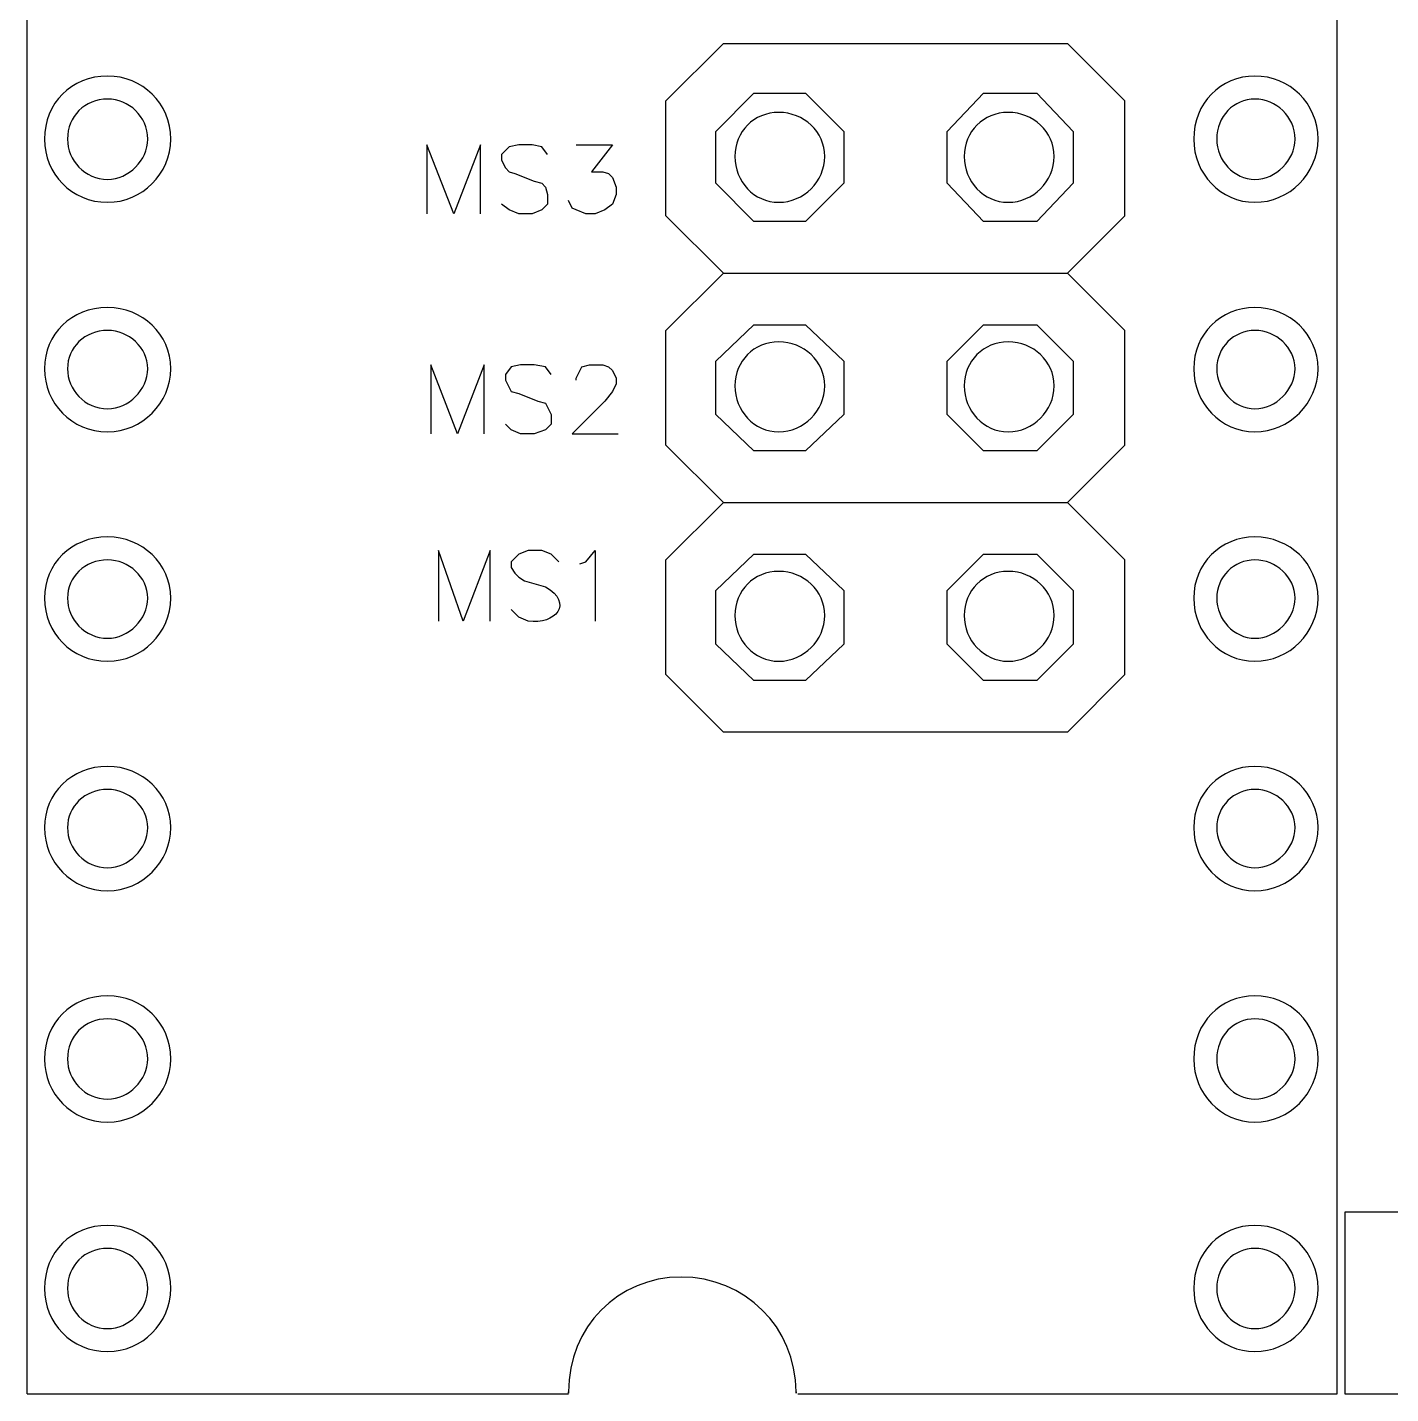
# Model space of a CAD drawing. Extents: x 236 to 550, y 195 to 401.
# Drawn here: x 305.55 to 348.33, y 314.84 to 357.71 of the extents above; entities that cross this region are included whole.
import ezdxf

# ---------------------------------------------------------------- set-up
doc = ezdxf.new("R2010")
doc.units = 0
doc.layers.add('x3v1_1_wiring_diagram', color=7, linetype='CONTINUOUS')

msp = doc.modelspace()

# ---------------------------------------------------------------- linework, layer by layer
at = {"layer": 'x3v1_1_wiring_diagram', "color": 7}
for points in [[(305.5476, 314.8367), (305.5476, 371.8366)], [(346.6477, 314.8367), (346.6477, 371.8366)], [(327.3877, 349.9968), (325.5877, 351.7968), (325.5877, 355.3968), (327.3877, 357.1968), (338.1877, 357.1968)], [(339.9877, 355.3968), (338.1877, 357.1968)], [(329.9675, 355.6366), (331.1677, 354.4367), (331.1677, 352.8167), (329.9675, 351.6168), (328.3475, 351.6168), (327.1476, 352.8167), (327.1476, 354.4367), (328.3475, 355.6366), (329.9675, 355.6366), (329.9675, 355.6366)], [(329.9675, 355.6366), (331.1677, 354.4367), (331.1677, 352.8167), (329.9675, 351.6168), (328.3475, 351.6168), (327.1476, 352.8167), (327.1476, 354.4367), (328.3475, 355.6366), (329.9675, 355.6366), (329.9675, 355.6366)], [(337.2276, 355.6366), (338.3677, 354.4367), (338.3677, 352.8167), (337.2276, 351.6168), (335.5475, 351.6168), (334.4077, 352.8167), (334.4077, 354.4367), (335.5475, 355.6366), (337.2276, 355.6366), (337.2276, 355.6366)], [(337.2276, 355.6366), (338.3677, 354.4367), (338.3677, 352.8167), (337.2276, 351.6168), (335.5475, 351.6168), (334.4077, 352.8167), (334.4077, 354.4367), (335.5475, 355.6366), (337.2276, 355.6366), (337.2276, 355.6366)], [(339.9877, 351.7968), (339.9877, 355.3968)], [(310.0476, 354.1966), (310.0476, 354.1966), (310.0476, 354.1966)], [(310.0476, 354.1966), (310.0476, 354.1966), (310.0476, 354.1966)], [(346.0476, 354.1966), (346.0476, 354.1966), (346.0476, 354.1966)], [(346.0476, 354.1966), (346.0476, 354.1966), (346.0476, 354.1966)], [(319.7676, 351.8566), (319.7676, 354.0166), (318.9277, 351.8566), (318.0875, 354.0166), (318.0875, 351.8566)], [(321.8675, 353.7167), (321.6875, 353.9568), (321.3876, 354.0166), (320.9675, 354.0166), (320.6676, 353.9568), (320.4275, 353.7167), (320.4275, 353.5367), (320.5477, 353.2966), (320.6676, 353.1767), (320.8476, 353.1166), (321.4477, 352.8768), (321.6875, 352.8167), (321.8077, 352.6968), (321.8675, 352.4567), (321.8675, 352.1568), (321.6875, 351.9768), (321.3876, 351.8566), (320.9675, 351.8566), (320.6676, 351.9768), (320.4275, 352.1568)], [(322.7675, 354.0166), (323.9076, 354.0166), (323.2477, 353.1767), (323.6077, 353.1767), (323.7877, 353.1166), (323.9076, 352.9967), (324.0275, 352.6968), (324.0275, 352.4567), (323.9076, 352.1568), (323.6675, 351.9768), (323.3676, 351.8566), (323.0677, 351.8566), (322.7675, 351.9768), (322.6476, 352.0366), (322.5277, 352.2767)], [(338.1877, 349.9968), (339.9877, 351.7968)], [(338.1877, 335.5968), (327.3877, 335.5968), (325.5877, 337.3968), (325.5877, 340.9968), (327.3877, 342.7968), (325.5877, 344.5968), (325.5877, 348.1968), (327.3877, 349.9968)], [(327.3877, 349.9968), (338.1877, 349.9968)], [(339.9877, 348.1968), (338.1877, 349.9968)], [(329.9675, 348.3768), (331.1677, 347.2367), (331.1677, 345.5566), (329.9675, 344.4168), (328.3475, 344.4168), (327.1476, 345.5566), (327.1476, 347.2367), (328.3475, 348.3768), (329.9675, 348.3768), (329.9675, 348.3768)], [(329.9675, 348.3768), (331.1677, 347.2367), (331.1677, 345.5566), (329.9675, 344.4168), (328.3475, 344.4168), (327.1476, 345.5566), (327.1476, 347.2367), (328.3475, 348.3768), (329.9675, 348.3768), (329.9675, 348.3768)], [(337.2276, 348.3768), (338.3677, 347.2367), (338.3677, 345.5566), (337.2276, 344.4168), (335.5475, 344.4168), (334.4077, 345.5566), (334.4077, 347.2367), (335.5475, 348.3768), (337.2276, 348.3768), (337.2276, 348.3768)], [(337.2276, 348.3768), (338.3677, 347.2367), (338.3677, 345.5566), (337.2276, 344.4168), (335.5475, 344.4168), (334.4077, 345.5566), (334.4077, 347.2367), (335.5475, 348.3768), (337.2276, 348.3768), (337.2276, 348.3768)], [(339.9877, 344.5968), (339.9877, 348.1968)], [(310.0476, 346.9966), (310.0476, 346.9966), (310.0476, 346.9966)], [(310.0476, 346.9966), (310.0476, 346.9966), (310.0476, 346.9966)], [(319.8875, 344.9568), (319.8875, 347.1168), (319.0476, 344.9568), (318.2077, 347.1168), (318.2077, 344.9568)], [(321.9877, 346.8166), (321.8077, 347.0567), (321.4477, 347.1168), (321.0276, 347.1168), (320.7277, 347.0567), (320.5477, 346.8166), (320.5477, 346.6366), (320.7277, 346.2766), (320.9675, 346.2168), (321.5676, 345.9767), (321.8077, 345.9166), (321.9877, 345.5566), (321.9877, 345.2567), (321.8077, 345.0767), (321.4477, 344.9568), (321.0276, 344.9568), (320.7277, 345.0767), (320.5477, 345.2567)], [(322.7675, 346.6366), (322.7675, 346.6967), (322.9475, 347.0567), (323.1876, 347.1168), (323.6077, 347.1168), (323.7877, 347.0567), (323.9076, 346.9368), (324.0275, 346.6967), (324.0275, 346.5167), (323.9076, 346.2766), (323.6675, 345.9767), (322.6476, 344.9568), (324.0876, 344.9568)], [(346.0476, 346.9966), (346.0476, 346.9966), (346.0476, 346.9966)], [(346.0476, 346.9966), (346.0476, 346.9966), (346.0476, 346.9966)], [(339.9877, 340.9968), (338.1877, 342.7968), (339.9877, 344.5968)], [(327.3877, 342.7968), (338.1877, 342.7968)], [(320.0675, 339.0766), (320.0675, 341.2967), (319.2276, 339.0766), (318.4475, 341.2967), (318.4475, 339.0766)], [(322.2275, 340.9367), (321.9877, 341.1768), (321.6875, 341.2967), (321.2677, 341.2967), (320.9675, 341.1768), (320.7277, 340.9367), (320.7277, 340.7567), (320.8476, 340.5767), (320.9675, 340.4568), (321.1475, 340.3366), (321.8077, 340.1566)], [(322.8877, 340.8766), (323.0677, 340.9367), (323.3676, 341.2967), (323.3676, 339.0766)], [(329.9675, 341.1768), (331.1677, 340.0367), (331.1677, 338.3566), (329.9675, 337.2168), (328.3475, 337.2168), (327.1476, 338.3566), (327.1476, 340.0367), (328.3475, 341.1768), (329.9675, 341.1768), (329.9675, 341.1768)], [(329.9675, 341.1768), (331.1677, 340.0367), (331.1677, 338.3566), (329.9675, 337.2168), (328.3475, 337.2168), (327.1476, 338.3566), (327.1476, 340.0367), (328.3475, 341.1768), (329.9675, 341.1768), (329.9675, 341.1768)], [(337.2276, 341.1768), (338.3677, 340.0367), (338.3677, 338.3566), (337.2276, 337.2168), (335.5475, 337.2168), (334.4077, 338.3566), (334.4077, 340.0367), (335.5475, 341.1768), (337.2276, 341.1768), (337.2276, 341.1768)], [(337.2276, 341.1768), (338.3677, 340.0367), (338.3677, 338.3566), (337.2276, 337.2168), (335.5475, 337.2168), (334.4077, 338.3566), (334.4077, 340.0367), (335.5475, 341.1768), (337.2276, 341.1768), (337.2276, 341.1768)], [(339.9877, 337.3968), (339.9877, 340.9968)], [(310.0476, 339.7966), (310.0476, 339.7966), (310.0476, 339.7966)], [(310.0476, 339.7966), (310.0476, 339.7966), (310.0476, 339.7966)], [(346.0476, 339.7966), (346.0476, 339.7966), (346.0476, 339.7966)], [(346.0476, 339.7966), (346.0476, 339.7966), (346.0476, 339.7966)], [(321.2677, 339.0766), (320.9675, 339.1968), (320.7277, 339.4366)], [(338.1877, 335.5968), (339.9877, 337.3968)], [(310.0476, 332.5966), (310.0476, 332.5966), (310.0476, 332.5966)], [(310.0476, 332.5966), (310.0476, 332.5966), (310.0476, 332.5966)], [(346.0476, 332.5966), (346.0476, 332.5966), (346.0476, 332.5966)], [(346.0476, 332.5966), (346.0476, 332.5966), (346.0476, 332.5966)], [(310.0476, 325.3368), (310.0476, 325.3368), (310.0476, 325.3368)], [(310.0476, 325.3368), (310.0476, 325.3368), (310.0476, 325.3368)], [(346.0476, 325.3368), (346.0476, 325.3368), (346.0476, 325.3368)], [(346.0476, 325.3368), (346.0476, 325.3368), (346.0476, 325.3368)], [(346.8872, 314.8367), (348.5999, 314.8367), (348.5999, 320.5273), (346.8872, 320.5273), (346.8872, 314.8367), (346.8872, 314.8367)], [(310.0476, 318.1368), (310.0476, 318.1368), (310.0476, 318.1368)], [(310.0476, 318.1368), (310.0476, 318.1368), (310.0476, 318.1368)], [(346.0476, 318.1368), (346.0476, 318.1368), (346.0476, 318.1368)], [(346.0476, 318.1368), (346.0476, 318.1368), (346.0476, 318.1368)], [(305.5476, 314.8367), (322.5277, 314.8367)], [(329.7277, 314.8367), (346.6477, 314.8367)]]:
    msp.add_lwpolyline(points, dxfattribs=at)
at = {"layer": 'x3v1_1_wiring_diagram', "color": 1}
for points in [[(309.3276, 354.1966), (309.3276, 354.1966)], [(309.3276, 354.1966), (309.3276, 354.1966)], [(345.3276, 354.1966), (345.3276, 354.1966)], [(345.3276, 354.1966), (345.3276, 354.1966)], [(330.5676, 353.6566), (330.5676, 353.6566)], [(330.5676, 353.6566), (330.5676, 353.6566)], [(337.7676, 353.6566), (337.7676, 353.6566)], [(337.7676, 353.6566), (337.7676, 353.6566)], [(309.3276, 346.9966), (309.3276, 346.9966)], [(309.3276, 346.9966), (309.3276, 346.9966)], [(345.3276, 346.9966), (345.3276, 346.9966)], [(345.3276, 346.9966), (345.3276, 346.9966)], [(330.5676, 346.4566), (330.5676, 346.4566)], [(330.5676, 346.4566), (330.5676, 346.4566)], [(337.7676, 346.4566), (337.7676, 346.4566)], [(337.7676, 346.4566), (337.7676, 346.4566)], [(309.3276, 339.7966), (309.3276, 339.7966)], [(309.3276, 339.7966), (309.3276, 339.7966)], [(345.3276, 339.7966), (345.3276, 339.7966)], [(345.3276, 339.7966), (345.3276, 339.7966)], [(330.5676, 339.2566), (330.5676, 339.2566)], [(330.5676, 339.2566), (330.5676, 339.2566)], [(337.7676, 339.2566), (337.7676, 339.2566)], [(337.7676, 339.2566), (337.7676, 339.2566)], [(309.3276, 332.5966), (309.3276, 332.5966)], [(309.3276, 332.5966), (309.3276, 332.5966)], [(345.3276, 332.5966), (345.3276, 332.5966)], [(345.3276, 332.5966), (345.3276, 332.5966)], [(309.3276, 325.3368), (309.3276, 325.3368)], [(309.3276, 325.3368), (309.3276, 325.3368)], [(345.3276, 325.3368), (345.3276, 325.3368)], [(345.3276, 325.3368), (345.3276, 325.3368)], [(309.3276, 318.1368), (309.3276, 318.1368)], [(309.3276, 318.1368), (309.3276, 318.1368)], [(345.3276, 318.1368), (345.3276, 318.1368)], [(345.3276, 318.1368), (345.3276, 318.1368)]]:
    msp.add_lwpolyline(points, dxfattribs=at)
at = {"layer": 'x3v1_1_wiring_diagram', "color": 7}
for points in [[(308.0676, 356.1766), (306.9275, 356.1766), (306.0876, 355.3367), (306.0876, 354.1966)], [(308.0676, 356.1766), (306.9275, 356.1766), (306.0876, 355.3367), (306.0876, 354.1966)], [(308.0676, 356.1766), (306.9275, 356.1766), (306.0876, 355.3367), (306.0876, 354.1966)], [(308.0676, 356.1766), (306.9275, 356.1766), (306.0876, 355.3367), (306.0876, 354.1966)], [(310.0476, 354.1966), (310.0476, 355.3367), (309.1476, 356.1766), (308.0676, 356.1766)], [(310.0476, 354.1966), (310.0476, 355.3367), (309.1476, 356.1766), (308.0676, 356.1766)], [(310.0476, 354.1966), (310.0476, 355.3367), (309.1476, 356.1766), (308.0676, 356.1766)], [(310.0476, 354.1966), (310.0476, 355.3367), (309.1476, 356.1766), (308.0676, 356.1766)], [(344.0676, 356.1766), (342.9876, 356.1766), (342.1477, 355.3367), (342.1477, 354.1966)], [(344.0676, 356.1766), (342.9876, 356.1766), (342.1477, 355.3367), (342.1477, 354.1966)], [(344.0676, 356.1766), (342.9876, 356.1766), (342.1477, 355.3367), (342.1477, 354.1966)], [(344.0676, 356.1766), (342.9876, 356.1766), (342.1477, 355.3367), (342.1477, 354.1966)], [(346.0476, 354.1966), (346.0476, 355.3367), (345.1476, 356.1766), (344.0676, 356.1766)], [(346.0476, 354.1966), (346.0476, 355.3367), (345.1476, 356.1766), (344.0676, 356.1766)], [(346.0476, 354.1966), (346.0476, 355.3367), (345.1476, 356.1766), (344.0676, 356.1766)], [(346.0476, 354.1966), (346.0476, 355.3367), (345.1476, 356.1766), (344.0676, 356.1766)], [(306.0876, 354.1966), (306.0876, 353.1166), (306.9275, 352.2166), (308.0676, 352.2166)], [(306.0876, 354.1966), (306.0876, 353.1166), (306.9275, 352.2166), (308.0676, 352.2166)], [(306.0876, 354.1966), (306.0876, 353.1166), (306.9275, 352.2166), (308.0676, 352.2166)], [(306.0876, 354.1966), (306.0876, 353.1166), (306.9275, 352.2166), (308.0676, 352.2166)], [(308.0676, 352.2166), (309.1476, 352.2166), (310.0476, 353.1166), (310.0476, 354.1966)], [(308.0676, 352.2166), (309.1476, 352.2166), (310.0476, 353.1166), (310.0476, 354.1966)], [(308.0676, 352.2166), (309.1476, 352.2166), (310.0476, 353.1166), (310.0476, 354.1966)], [(308.0676, 352.2166), (309.1476, 352.2166), (310.0476, 353.1166), (310.0476, 354.1966)], [(342.1477, 354.1966), (342.1477, 353.1166), (342.9876, 352.2166), (344.0676, 352.2166)], [(342.1477, 354.1966), (342.1477, 353.1166), (342.9876, 352.2166), (344.0676, 352.2166)], [(342.1477, 354.1966), (342.1477, 353.1166), (342.9876, 352.2166), (344.0676, 352.2166)], [(342.1477, 354.1966), (342.1477, 353.1166), (342.9876, 352.2166), (344.0676, 352.2166)], [(344.0676, 352.2166), (345.1476, 352.2166), (346.0476, 353.1166), (346.0476, 354.1966)], [(344.0676, 352.2166), (345.1476, 352.2166), (346.0476, 353.1166), (346.0476, 354.1966)], [(344.0676, 352.2166), (345.1476, 352.2166), (346.0476, 353.1166), (346.0476, 354.1966)], [(344.0676, 352.2166), (345.1476, 352.2166), (346.0476, 353.1166), (346.0476, 354.1966)], [(308.0676, 348.9168), (306.9275, 348.9168), (306.0876, 348.0766), (306.0876, 346.9966)], [(308.0676, 348.9168), (306.9275, 348.9168), (306.0876, 348.0766), (306.0876, 346.9966)], [(308.0676, 348.9168), (306.9275, 348.9168), (306.0876, 348.0766), (306.0876, 346.9966)], [(308.0676, 348.9168), (306.9275, 348.9168), (306.0876, 348.0766), (306.0876, 346.9966)], [(310.0476, 346.9966), (310.0476, 348.0766), (309.1476, 348.9168), (308.0676, 348.9168)], [(310.0476, 346.9966), (310.0476, 348.0766), (309.1476, 348.9168), (308.0676, 348.9168)], [(310.0476, 346.9966), (310.0476, 348.0766), (309.1476, 348.9168), (308.0676, 348.9168)], [(310.0476, 346.9966), (310.0476, 348.0766), (309.1476, 348.9168), (308.0676, 348.9168)], [(344.0676, 348.9168), (342.9876, 348.9168), (342.1477, 348.0766), (342.1477, 346.9966)], [(344.0676, 348.9168), (342.9876, 348.9168), (342.1477, 348.0766), (342.1477, 346.9966)], [(344.0676, 348.9168), (342.9876, 348.9168), (342.1477, 348.0766), (342.1477, 346.9966)], [(344.0676, 348.9168), (342.9876, 348.9168), (342.1477, 348.0766), (342.1477, 346.9966)], [(346.0476, 346.9966), (346.0476, 348.0766), (345.1476, 348.9168), (344.0676, 348.9168)], [(346.0476, 346.9966), (346.0476, 348.0766), (345.1476, 348.9168), (344.0676, 348.9168)], [(346.0476, 346.9966), (346.0476, 348.0766), (345.1476, 348.9168), (344.0676, 348.9168)], [(346.0476, 346.9966), (346.0476, 348.0766), (345.1476, 348.9168), (344.0676, 348.9168)], [(306.0876, 346.9966), (306.0876, 345.9166), (306.9275, 345.0166), (308.0676, 345.0166)], [(306.0876, 346.9966), (306.0876, 345.9166), (306.9275, 345.0166), (308.0676, 345.0166)], [(306.0876, 346.9966), (306.0876, 345.9166), (306.9275, 345.0166), (308.0676, 345.0166)], [(306.0876, 346.9966), (306.0876, 345.9166), (306.9275, 345.0166), (308.0676, 345.0166)], [(308.0676, 345.0166), (309.1476, 345.0166), (310.0476, 345.9166), (310.0476, 346.9966)], [(308.0676, 345.0166), (309.1476, 345.0166), (310.0476, 345.9166), (310.0476, 346.9966)], [(308.0676, 345.0166), (309.1476, 345.0166), (310.0476, 345.9166), (310.0476, 346.9966)], [(308.0676, 345.0166), (309.1476, 345.0166), (310.0476, 345.9166), (310.0476, 346.9966)], [(342.1477, 346.9966), (342.1477, 345.9166), (342.9876, 345.0166), (344.0676, 345.0166)], [(342.1477, 346.9966), (342.1477, 345.9166), (342.9876, 345.0166), (344.0676, 345.0166)], [(342.1477, 346.9966), (342.1477, 345.9166), (342.9876, 345.0166), (344.0676, 345.0166)], [(342.1477, 346.9966), (342.1477, 345.9166), (342.9876, 345.0166), (344.0676, 345.0166)], [(344.0676, 345.0166), (345.1476, 345.0166), (346.0476, 345.9166), (346.0476, 346.9966)], [(344.0676, 345.0166), (345.1476, 345.0166), (346.0476, 345.9166), (346.0476, 346.9966)], [(344.0676, 345.0166), (345.1476, 345.0166), (346.0476, 345.9166), (346.0476, 346.9966)], [(344.0676, 345.0166), (345.1476, 345.0166), (346.0476, 345.9166), (346.0476, 346.9966)], [(308.0676, 341.7168), (306.9275, 341.7168), (306.0876, 340.8766), (306.0876, 339.7966)], [(308.0676, 341.7168), (306.9275, 341.7168), (306.0876, 340.8766), (306.0876, 339.7966)], [(308.0676, 341.7168), (306.9275, 341.7168), (306.0876, 340.8766), (306.0876, 339.7966)], [(308.0676, 341.7168), (306.9275, 341.7168), (306.0876, 340.8766), (306.0876, 339.7966)], [(310.0476, 339.7966), (310.0476, 340.8766), (309.1476, 341.7168), (308.0676, 341.7168)], [(310.0476, 339.7966), (310.0476, 340.8766), (309.1476, 341.7168), (308.0676, 341.7168)], [(310.0476, 339.7966), (310.0476, 340.8766), (309.1476, 341.7168), (308.0676, 341.7168)], [(310.0476, 339.7966), (310.0476, 340.8766), (309.1476, 341.7168), (308.0676, 341.7168)], [(344.0676, 341.7168), (342.9876, 341.7168), (342.1477, 340.8766), (342.1477, 339.7966)], [(344.0676, 341.7168), (342.9876, 341.7168), (342.1477, 340.8766), (342.1477, 339.7966)], [(344.0676, 341.7168), (342.9876, 341.7168), (342.1477, 340.8766), (342.1477, 339.7966)], [(344.0676, 341.7168), (342.9876, 341.7168), (342.1477, 340.8766), (342.1477, 339.7966)], [(346.0476, 339.7966), (346.0476, 340.8766), (345.1476, 341.7168), (344.0676, 341.7168)], [(346.0476, 339.7966), (346.0476, 340.8766), (345.1476, 341.7168), (344.0676, 341.7168)], [(346.0476, 339.7966), (346.0476, 340.8766), (345.1476, 341.7168), (344.0676, 341.7168)], [(346.0476, 339.7966), (346.0476, 340.8766), (345.1476, 341.7168), (344.0676, 341.7168)], [(321.8077, 340.1566), (322.7017, 339.6438), (322.1147, 338.9508), (321.2677, 339.0766)], [(306.0876, 339.7966), (306.0876, 338.7166), (306.9275, 337.8166), (308.0676, 337.8166)], [(306.0876, 339.7966), (306.0876, 338.7166), (306.9275, 337.8166), (308.0676, 337.8166)], [(306.0876, 339.7966), (306.0876, 338.7166), (306.9275, 337.8166), (308.0676, 337.8166)], [(306.0876, 339.7966), (306.0876, 338.7166), (306.9275, 337.8166), (308.0676, 337.8166)], [(308.0676, 337.8166), (309.1476, 337.8166), (310.0476, 338.7166), (310.0476, 339.7966)], [(308.0676, 337.8166), (309.1476, 337.8166), (310.0476, 338.7166), (310.0476, 339.7966)], [(308.0676, 337.8166), (309.1476, 337.8166), (310.0476, 338.7166), (310.0476, 339.7966)], [(308.0676, 337.8166), (309.1476, 337.8166), (310.0476, 338.7166), (310.0476, 339.7966)], [(342.1477, 339.7966), (342.1477, 338.7166), (342.9876, 337.8166), (344.0676, 337.8166)], [(342.1477, 339.7966), (342.1477, 338.7166), (342.9876, 337.8166), (344.0676, 337.8166)], [(342.1477, 339.7966), (342.1477, 338.7166), (342.9876, 337.8166), (344.0676, 337.8166)], [(342.1477, 339.7966), (342.1477, 338.7166), (342.9876, 337.8166), (344.0676, 337.8166)], [(344.0676, 337.8166), (345.1476, 337.8166), (346.0476, 338.7166), (346.0476, 339.7966)], [(344.0676, 337.8166), (345.1476, 337.8166), (346.0476, 338.7166), (346.0476, 339.7966)], [(344.0676, 337.8166), (345.1476, 337.8166), (346.0476, 338.7166), (346.0476, 339.7966)], [(344.0676, 337.8166), (345.1476, 337.8166), (346.0476, 338.7166), (346.0476, 339.7966)], [(308.0676, 334.5168), (306.9275, 334.5168), (306.0876, 333.6766), (306.0876, 332.5966)], [(308.0676, 334.5168), (306.9275, 334.5168), (306.0876, 333.6766), (306.0876, 332.5966)], [(308.0676, 334.5168), (306.9275, 334.5168), (306.0876, 333.6766), (306.0876, 332.5966)], [(308.0676, 334.5168), (306.9275, 334.5168), (306.0876, 333.6766), (306.0876, 332.5966)], [(310.0476, 332.5966), (310.0476, 333.6766), (309.1476, 334.5168), (308.0676, 334.5168)], [(310.0476, 332.5966), (310.0476, 333.6766), (309.1476, 334.5168), (308.0676, 334.5168)], [(310.0476, 332.5966), (310.0476, 333.6766), (309.1476, 334.5168), (308.0676, 334.5168)], [(310.0476, 332.5966), (310.0476, 333.6766), (309.1476, 334.5168), (308.0676, 334.5168)], [(344.0676, 334.5168), (342.9876, 334.5168), (342.1477, 333.6766), (342.1477, 332.5966)], [(344.0676, 334.5168), (342.9876, 334.5168), (342.1477, 333.6766), (342.1477, 332.5966)], [(344.0676, 334.5168), (342.9876, 334.5168), (342.1477, 333.6766), (342.1477, 332.5966)], [(344.0676, 334.5168), (342.9876, 334.5168), (342.1477, 333.6766), (342.1477, 332.5966)], [(346.0476, 332.5966), (346.0476, 333.6766), (345.1476, 334.5168), (344.0676, 334.5168)], [(346.0476, 332.5966), (346.0476, 333.6766), (345.1476, 334.5168), (344.0676, 334.5168)], [(346.0476, 332.5966), (346.0476, 333.6766), (345.1476, 334.5168), (344.0676, 334.5168)], [(346.0476, 332.5966), (346.0476, 333.6766), (345.1476, 334.5168), (344.0676, 334.5168)], [(306.0876, 332.5966), (306.0876, 331.5166), (306.9275, 330.6166), (308.0676, 330.6166)], [(306.0876, 332.5966), (306.0876, 331.5166), (306.9275, 330.6166), (308.0676, 330.6166)], [(306.0876, 332.5966), (306.0876, 331.5166), (306.9275, 330.6166), (308.0676, 330.6166)], [(306.0876, 332.5966), (306.0876, 331.5166), (306.9275, 330.6166), (308.0676, 330.6166)], [(308.0676, 330.6166), (309.1476, 330.6166), (310.0476, 331.5166), (310.0476, 332.5966)], [(308.0676, 330.6166), (309.1476, 330.6166), (310.0476, 331.5166), (310.0476, 332.5966)], [(308.0676, 330.6166), (309.1476, 330.6166), (310.0476, 331.5166), (310.0476, 332.5966)], [(308.0676, 330.6166), (309.1476, 330.6166), (310.0476, 331.5166), (310.0476, 332.5966)], [(342.1477, 332.5966), (342.1477, 331.5166), (342.9876, 330.6166), (344.0676, 330.6166)], [(342.1477, 332.5966), (342.1477, 331.5166), (342.9876, 330.6166), (344.0676, 330.6166)], [(342.1477, 332.5966), (342.1477, 331.5166), (342.9876, 330.6166), (344.0676, 330.6166)], [(342.1477, 332.5966), (342.1477, 331.5166), (342.9876, 330.6166), (344.0676, 330.6166)], [(344.0676, 330.6166), (345.1476, 330.6166), (346.0476, 331.5166), (346.0476, 332.5966)], [(344.0676, 330.6166), (345.1476, 330.6166), (346.0476, 331.5166), (346.0476, 332.5966)], [(344.0676, 330.6166), (345.1476, 330.6166), (346.0476, 331.5166), (346.0476, 332.5966)], [(344.0676, 330.6166), (345.1476, 330.6166), (346.0476, 331.5166), (346.0476, 332.5966)], [(308.0676, 327.3168), (306.9275, 327.3168), (306.0876, 326.4766), (306.0876, 325.3368)], [(308.0676, 327.3168), (306.9275, 327.3168), (306.0876, 326.4766), (306.0876, 325.3368)], [(308.0676, 327.3168), (306.9275, 327.3168), (306.0876, 326.4766), (306.0876, 325.3368)], [(308.0676, 327.3168), (306.9275, 327.3168), (306.0876, 326.4766), (306.0876, 325.3368)], [(310.0476, 325.3368), (310.0476, 326.4766), (309.1476, 327.3168), (308.0676, 327.3168)], [(310.0476, 325.3368), (310.0476, 326.4766), (309.1476, 327.3168), (308.0676, 327.3168)], [(310.0476, 325.3368), (310.0476, 326.4766), (309.1476, 327.3168), (308.0676, 327.3168)], [(310.0476, 325.3368), (310.0476, 326.4766), (309.1476, 327.3168), (308.0676, 327.3168)], [(344.0676, 327.3168), (342.9876, 327.3168), (342.1477, 326.4766), (342.1477, 325.3368)], [(344.0676, 327.3168), (342.9876, 327.3168), (342.1477, 326.4766), (342.1477, 325.3368)], [(344.0676, 327.3168), (342.9876, 327.3168), (342.1477, 326.4766), (342.1477, 325.3368)], [(344.0676, 327.3168), (342.9876, 327.3168), (342.1477, 326.4766), (342.1477, 325.3368)], [(346.0476, 325.3368), (346.0476, 326.4766), (345.1476, 327.3168), (344.0676, 327.3168)], [(346.0476, 325.3368), (346.0476, 326.4766), (345.1476, 327.3168), (344.0676, 327.3168)], [(346.0476, 325.3368), (346.0476, 326.4766), (345.1476, 327.3168), (344.0676, 327.3168)], [(346.0476, 325.3368), (346.0476, 326.4766), (345.1476, 327.3168), (344.0676, 327.3168)], [(306.0876, 325.3368), (306.0876, 324.2568), (306.9275, 323.3568), (308.0676, 323.3568)], [(306.0876, 325.3368), (306.0876, 324.2568), (306.9275, 323.3568), (308.0676, 323.3568)], [(306.0876, 325.3368), (306.0876, 324.2568), (306.9275, 323.3568), (308.0676, 323.3568)], [(306.0876, 325.3368), (306.0876, 324.2568), (306.9275, 323.3568), (308.0676, 323.3568)], [(308.0676, 323.3568), (309.1476, 323.3568), (310.0476, 324.2568), (310.0476, 325.3368)], [(308.0676, 323.3568), (309.1476, 323.3568), (310.0476, 324.2568), (310.0476, 325.3368)], [(308.0676, 323.3568), (309.1476, 323.3568), (310.0476, 324.2568), (310.0476, 325.3368)], [(308.0676, 323.3568), (309.1476, 323.3568), (310.0476, 324.2568), (310.0476, 325.3368)], [(342.1477, 325.3368), (342.1477, 324.2568), (342.9876, 323.3568), (344.0676, 323.3568)], [(342.1477, 325.3368), (342.1477, 324.2568), (342.9876, 323.3568), (344.0676, 323.3568)], [(342.1477, 325.3368), (342.1477, 324.2568), (342.9876, 323.3568), (344.0676, 323.3568)], [(342.1477, 325.3368), (342.1477, 324.2568), (342.9876, 323.3568), (344.0676, 323.3568)], [(344.0676, 323.3568), (345.1476, 323.3568), (346.0476, 324.2568), (346.0476, 325.3368)], [(344.0676, 323.3568), (345.1476, 323.3568), (346.0476, 324.2568), (346.0476, 325.3368)], [(344.0676, 323.3568), (345.1476, 323.3568), (346.0476, 324.2568), (346.0476, 325.3368)], [(344.0676, 323.3568), (345.1476, 323.3568), (346.0476, 324.2568), (346.0476, 325.3368)], [(308.0676, 320.1168), (306.9275, 320.1168), (306.0876, 319.2766), (306.0876, 318.1368)], [(308.0676, 320.1168), (306.9275, 320.1168), (306.0876, 319.2766), (306.0876, 318.1368)], [(308.0676, 320.1168), (306.9275, 320.1168), (306.0876, 319.2766), (306.0876, 318.1368)], [(308.0676, 320.1168), (306.9275, 320.1168), (306.0876, 319.2766), (306.0876, 318.1368)], [(310.0476, 318.1368), (310.0476, 319.2766), (309.1476, 320.1168), (308.0676, 320.1168)], [(310.0476, 318.1368), (310.0476, 319.2766), (309.1476, 320.1168), (308.0676, 320.1168)], [(310.0476, 318.1368), (310.0476, 319.2766), (309.1476, 320.1168), (308.0676, 320.1168)], [(310.0476, 318.1368), (310.0476, 319.2766), (309.1476, 320.1168), (308.0676, 320.1168)], [(344.0676, 320.1168), (342.9876, 320.1168), (342.1477, 319.2766), (342.1477, 318.1368)], [(344.0676, 320.1168), (342.9876, 320.1168), (342.1477, 319.2766), (342.1477, 318.1368)], [(344.0676, 320.1168), (342.9876, 320.1168), (342.1477, 319.2766), (342.1477, 318.1368)], [(344.0676, 320.1168), (342.9876, 320.1168), (342.1477, 319.2766), (342.1477, 318.1368)], [(346.0476, 318.1368), (346.0476, 319.2766), (345.1476, 320.1168), (344.0676, 320.1168)], [(346.0476, 318.1368), (346.0476, 319.2766), (345.1476, 320.1168), (344.0676, 320.1168)], [(346.0476, 318.1368), (346.0476, 319.2766), (345.1476, 320.1168), (344.0676, 320.1168)], [(346.0476, 318.1368), (346.0476, 319.2766), (345.1476, 320.1168), (344.0676, 320.1168)], [(306.0876, 318.1368), (306.0876, 317.0568), (306.9275, 316.1568), (308.0676, 316.1568)], [(306.0876, 318.1368), (306.0876, 317.0568), (306.9275, 316.1568), (308.0676, 316.1568)], [(306.0876, 318.1368), (306.0876, 317.0568), (306.9275, 316.1568), (308.0676, 316.1568)], [(306.0876, 318.1368), (306.0876, 317.0568), (306.9275, 316.1568), (308.0676, 316.1568)], [(308.0676, 316.1568), (309.1476, 316.1568), (310.0476, 317.0568), (310.0476, 318.1368)], [(308.0676, 316.1568), (309.1476, 316.1568), (310.0476, 317.0568), (310.0476, 318.1368)], [(308.0676, 316.1568), (309.1476, 316.1568), (310.0476, 317.0568), (310.0476, 318.1368)], [(308.0676, 316.1568), (309.1476, 316.1568), (310.0476, 317.0568), (310.0476, 318.1368)], [(326.0676, 318.4968), (324.0876, 318.4968), (322.5277, 316.9366), (322.5277, 314.8968)], [(329.6676, 314.8968), (329.6676, 316.9366), (328.0476, 318.4968), (326.0676, 318.4968)], [(342.1477, 318.1368), (342.1477, 317.0568), (342.9876, 316.1568), (344.0676, 316.1568)], [(342.1477, 318.1368), (342.1477, 317.0568), (342.9876, 316.1568), (344.0676, 316.1568)], [(342.1477, 318.1368), (342.1477, 317.0568), (342.9876, 316.1568), (344.0676, 316.1568)], [(342.1477, 318.1368), (342.1477, 317.0568), (342.9876, 316.1568), (344.0676, 316.1568)], [(344.0676, 316.1568), (345.1476, 316.1568), (346.0476, 317.0568), (346.0476, 318.1368)], [(344.0676, 316.1568), (345.1476, 316.1568), (346.0476, 317.0568), (346.0476, 318.1368)], [(344.0676, 316.1568), (345.1476, 316.1568), (346.0476, 317.0568), (346.0476, 318.1368)], [(344.0676, 316.1568), (345.1476, 316.1568), (346.0476, 317.0568), (346.0476, 318.1368)], [(322.5277, 314.8968), (322.5277, 314.8367), (322.5277, 314.8367), (322.5277, 314.8968)], [(329.6676, 314.8968), (329.6676, 314.8367), (329.6676, 314.8367), (329.6676, 314.8968)]]:
    msp.add_open_spline(points, degree=3, dxfattribs=at)
at = {"layer": 'x3v1_1_wiring_diagram', "color": 1}
for points in [[(308.0676, 355.4566), (307.3476, 355.4566), (306.8076, 354.9166), (306.8076, 354.1966)], [(308.0676, 355.4566), (307.3476, 355.4566), (306.8076, 354.9166), (306.8076, 354.1966)], [(309.3276, 354.1966), (309.3276, 354.9166), (308.7275, 355.4566), (308.0676, 355.4566)], [(309.3276, 354.1966), (309.3276, 354.9166), (308.7275, 355.4566), (308.0676, 355.4566)], [(344.0676, 355.4566), (343.4077, 355.4566), (342.8677, 354.9166), (342.8677, 354.1966)], [(344.0676, 355.4566), (343.4077, 355.4566), (342.8677, 354.9166), (342.8677, 354.1966)], [(345.3276, 354.1966), (345.3276, 354.9166), (344.7275, 355.4566), (344.0676, 355.4566)], [(345.3276, 354.1966), (345.3276, 354.9166), (344.7275, 355.4566), (344.0676, 355.4566)], [(329.1276, 355.0368), (328.3475, 355.0368), (327.7477, 354.4367), (327.7477, 353.6566)], [(329.1276, 355.0368), (328.3475, 355.0368), (327.7477, 354.4367), (327.7477, 353.6566)], [(330.5676, 353.6566), (330.5676, 354.4367), (329.9077, 355.0368), (329.1276, 355.0368)], [(330.5676, 353.6566), (330.5676, 354.4367), (329.9077, 355.0368), (329.1276, 355.0368)], [(336.3276, 355.0368), (335.5475, 355.0368), (334.9477, 354.4367), (334.9477, 353.6566)], [(336.3276, 355.0368), (335.5475, 355.0368), (334.9477, 354.4367), (334.9477, 353.6566)], [(337.7676, 353.6566), (337.7676, 354.4367), (337.1077, 355.0368), (336.3276, 355.0368)], [(337.7676, 353.6566), (337.7676, 354.4367), (337.1077, 355.0368), (336.3276, 355.0368)], [(306.8076, 354.1966), (306.8076, 353.5367), (307.3476, 352.9366), (308.0676, 352.9366)], [(306.8076, 354.1966), (306.8076, 353.5367), (307.3476, 352.9366), (308.0676, 352.9366)], [(308.0676, 352.9366), (308.7275, 352.9366), (309.3276, 353.5367), (309.3276, 354.1966)], [(308.0676, 352.9366), (308.7275, 352.9366), (309.3276, 353.5367), (309.3276, 354.1966)], [(342.8677, 354.1966), (342.8677, 353.5367), (343.4077, 352.9366), (344.0676, 352.9366)], [(342.8677, 354.1966), (342.8677, 353.5367), (343.4077, 352.9366), (344.0676, 352.9366)], [(344.0676, 352.9366), (344.7275, 352.9366), (345.3276, 353.5367), (345.3276, 354.1966)], [(344.0676, 352.9366), (344.7275, 352.9366), (345.3276, 353.5367), (345.3276, 354.1966)], [(327.7477, 353.6566), (327.7477, 352.8768), (328.3475, 352.2166), (329.1276, 352.2166)], [(327.7477, 353.6566), (327.7477, 352.8768), (328.3475, 352.2166), (329.1276, 352.2166)], [(329.1276, 352.2166), (329.9077, 352.2166), (330.5676, 352.8768), (330.5676, 353.6566)], [(329.1276, 352.2166), (329.9077, 352.2166), (330.5676, 352.8768), (330.5676, 353.6566)], [(334.9477, 353.6566), (334.9477, 352.8768), (335.5475, 352.2166), (336.3276, 352.2166)], [(334.9477, 353.6566), (334.9477, 352.8768), (335.5475, 352.2166), (336.3276, 352.2166)], [(336.3276, 352.2166), (337.1077, 352.2166), (337.7676, 352.8768), (337.7676, 353.6566)], [(336.3276, 352.2166), (337.1077, 352.2166), (337.7676, 352.8768), (337.7676, 353.6566)], [(308.0676, 348.1968), (307.3476, 348.1968), (306.8076, 347.6568), (306.8076, 346.9966)], [(308.0676, 348.1968), (307.3476, 348.1968), (306.8076, 347.6568), (306.8076, 346.9966)], [(309.3276, 346.9966), (309.3276, 347.6568), (308.7275, 348.1968), (308.0676, 348.1968)], [(309.3276, 346.9966), (309.3276, 347.6568), (308.7275, 348.1968), (308.0676, 348.1968)], [(344.0676, 348.1968), (343.4077, 348.1968), (342.8677, 347.6568), (342.8677, 346.9966)], [(344.0676, 348.1968), (343.4077, 348.1968), (342.8677, 347.6568), (342.8677, 346.9966)], [(345.3276, 346.9966), (345.3276, 347.6568), (344.7275, 348.1968), (344.0676, 348.1968)], [(345.3276, 346.9966), (345.3276, 347.6568), (344.7275, 348.1968), (344.0676, 348.1968)], [(329.1276, 347.8368), (328.3475, 347.8368), (327.7477, 347.2367), (327.7477, 346.4566)], [(329.1276, 347.8368), (328.3475, 347.8368), (327.7477, 347.2367), (327.7477, 346.4566)], [(330.5676, 346.4566), (330.5676, 347.2367), (329.9077, 347.8368), (329.1276, 347.8368)], [(330.5676, 346.4566), (330.5676, 347.2367), (329.9077, 347.8368), (329.1276, 347.8368)], [(336.3276, 347.8368), (335.5475, 347.8368), (334.9477, 347.2367), (334.9477, 346.4566)], [(336.3276, 347.8368), (335.5475, 347.8368), (334.9477, 347.2367), (334.9477, 346.4566)], [(337.7676, 346.4566), (337.7676, 347.2367), (337.1077, 347.8368), (336.3276, 347.8368)], [(337.7676, 346.4566), (337.7676, 347.2367), (337.1077, 347.8368), (336.3276, 347.8368)], [(306.8076, 346.9966), (306.8076, 346.3367), (307.3476, 345.7366), (308.0676, 345.7366)], [(306.8076, 346.9966), (306.8076, 346.3367), (307.3476, 345.7366), (308.0676, 345.7366)], [(308.0676, 345.7366), (308.7275, 345.7366), (309.3276, 346.3367), (309.3276, 346.9966)], [(308.0676, 345.7366), (308.7275, 345.7366), (309.3276, 346.3367), (309.3276, 346.9966)], [(342.8677, 346.9966), (342.8677, 346.3367), (343.4077, 345.7366), (344.0676, 345.7366)], [(342.8677, 346.9966), (342.8677, 346.3367), (343.4077, 345.7366), (344.0676, 345.7366)], [(344.0676, 345.7366), (344.7275, 345.7366), (345.3276, 346.3367), (345.3276, 346.9966)], [(344.0676, 345.7366), (344.7275, 345.7366), (345.3276, 346.3367), (345.3276, 346.9966)], [(327.7477, 346.4566), (327.7477, 345.6768), (328.3475, 345.0166), (329.1276, 345.0166)], [(327.7477, 346.4566), (327.7477, 345.6768), (328.3475, 345.0166), (329.1276, 345.0166)], [(329.1276, 345.0166), (329.9077, 345.0166), (330.5676, 345.6768), (330.5676, 346.4566)], [(329.1276, 345.0166), (329.9077, 345.0166), (330.5676, 345.6768), (330.5676, 346.4566)], [(334.9477, 346.4566), (334.9477, 345.6768), (335.5475, 345.0166), (336.3276, 345.0166)], [(334.9477, 346.4566), (334.9477, 345.6768), (335.5475, 345.0166), (336.3276, 345.0166)], [(336.3276, 345.0166), (337.1077, 345.0166), (337.7676, 345.6768), (337.7676, 346.4566)], [(336.3276, 345.0166), (337.1077, 345.0166), (337.7676, 345.6768), (337.7676, 346.4566)], [(308.0676, 340.9968), (307.3476, 340.9968), (306.8076, 340.4568), (306.8076, 339.7966)], [(308.0676, 340.9968), (307.3476, 340.9968), (306.8076, 340.4568), (306.8076, 339.7966)], [(309.3276, 339.7966), (309.3276, 340.4568), (308.7275, 340.9968), (308.0676, 340.9968)], [(309.3276, 339.7966), (309.3276, 340.4568), (308.7275, 340.9968), (308.0676, 340.9968)], [(344.0676, 340.9968), (343.4077, 340.9968), (342.8677, 340.4568), (342.8677, 339.7966)], [(344.0676, 340.9968), (343.4077, 340.9968), (342.8677, 340.4568), (342.8677, 339.7966)], [(345.3276, 339.7966), (345.3276, 340.4568), (344.7275, 340.9968), (344.0676, 340.9968)], [(345.3276, 339.7966), (345.3276, 340.4568), (344.7275, 340.9968), (344.0676, 340.9968)], [(329.1276, 340.6368), (328.3475, 340.6368), (327.7477, 340.0367), (327.7477, 339.2566)], [(329.1276, 340.6368), (328.3475, 340.6368), (327.7477, 340.0367), (327.7477, 339.2566)], [(330.5676, 339.2566), (330.5676, 340.0367), (329.9077, 340.6368), (329.1276, 340.6368)], [(330.5676, 339.2566), (330.5676, 340.0367), (329.9077, 340.6368), (329.1276, 340.6368)], [(336.3276, 340.6368), (335.5475, 340.6368), (334.9477, 340.0367), (334.9477, 339.2566)], [(336.3276, 340.6368), (335.5475, 340.6368), (334.9477, 340.0367), (334.9477, 339.2566)], [(337.7676, 339.2566), (337.7676, 340.0367), (337.1077, 340.6368), (336.3276, 340.6368)], [(337.7676, 339.2566), (337.7676, 340.0367), (337.1077, 340.6368), (336.3276, 340.6368)], [(306.8076, 339.7966), (306.8076, 339.1367), (307.3476, 338.5366), (308.0676, 338.5366)], [(306.8076, 339.7966), (306.8076, 339.1367), (307.3476, 338.5366), (308.0676, 338.5366)], [(308.0676, 338.5366), (308.7275, 338.5366), (309.3276, 339.1367), (309.3276, 339.7966)], [(308.0676, 338.5366), (308.7275, 338.5366), (309.3276, 339.1367), (309.3276, 339.7966)], [(342.8677, 339.7966), (342.8677, 339.1367), (343.4077, 338.5366), (344.0676, 338.5366)], [(342.8677, 339.7966), (342.8677, 339.1367), (343.4077, 338.5366), (344.0676, 338.5366)], [(344.0676, 338.5366), (344.7275, 338.5366), (345.3276, 339.1367), (345.3276, 339.7966)], [(344.0676, 338.5366), (344.7275, 338.5366), (345.3276, 339.1367), (345.3276, 339.7966)], [(327.7477, 339.2566), (327.7477, 338.4768), (328.3475, 337.8166), (329.1276, 337.8166)], [(327.7477, 339.2566), (327.7477, 338.4768), (328.3475, 337.8166), (329.1276, 337.8166)], [(329.1276, 337.8166), (329.9077, 337.8166), (330.5676, 338.4768), (330.5676, 339.2566)], [(329.1276, 337.8166), (329.9077, 337.8166), (330.5676, 338.4768), (330.5676, 339.2566)], [(334.9477, 339.2566), (334.9477, 338.4768), (335.5475, 337.8166), (336.3276, 337.8166)], [(334.9477, 339.2566), (334.9477, 338.4768), (335.5475, 337.8166), (336.3276, 337.8166)], [(336.3276, 337.8166), (337.1077, 337.8166), (337.7676, 338.4768), (337.7676, 339.2566)], [(336.3276, 337.8166), (337.1077, 337.8166), (337.7676, 338.4768), (337.7676, 339.2566)], [(308.0676, 333.7968), (307.3476, 333.7968), (306.8076, 333.2568), (306.8076, 332.5966)], [(308.0676, 333.7968), (307.3476, 333.7968), (306.8076, 333.2568), (306.8076, 332.5966)], [(309.3276, 332.5966), (309.3276, 333.2568), (308.7275, 333.7968), (308.0676, 333.7968)], [(309.3276, 332.5966), (309.3276, 333.2568), (308.7275, 333.7968), (308.0676, 333.7968)], [(344.0676, 333.7968), (343.4077, 333.7968), (342.8677, 333.2568), (342.8677, 332.5966)], [(344.0676, 333.7968), (343.4077, 333.7968), (342.8677, 333.2568), (342.8677, 332.5966)], [(345.3276, 332.5966), (345.3276, 333.2568), (344.7275, 333.7968), (344.0676, 333.7968)], [(345.3276, 332.5966), (345.3276, 333.2568), (344.7275, 333.7968), (344.0676, 333.7968)], [(306.8076, 332.5966), (306.8076, 331.9367), (307.3476, 331.3366), (308.0676, 331.3366)], [(306.8076, 332.5966), (306.8076, 331.9367), (307.3476, 331.3366), (308.0676, 331.3366)], [(308.0676, 331.3366), (308.7275, 331.3366), (309.3276, 331.9367), (309.3276, 332.5966)], [(308.0676, 331.3366), (308.7275, 331.3366), (309.3276, 331.9367), (309.3276, 332.5966)], [(342.8677, 332.5966), (342.8677, 331.9367), (343.4077, 331.3366), (344.0676, 331.3366)], [(342.8677, 332.5966), (342.8677, 331.9367), (343.4077, 331.3366), (344.0676, 331.3366)], [(344.0676, 331.3366), (344.7275, 331.3366), (345.3276, 331.9367), (345.3276, 332.5966)], [(344.0676, 331.3366), (344.7275, 331.3366), (345.3276, 331.9367), (345.3276, 332.5966)], [(308.0676, 326.5968), (307.3476, 326.5968), (306.8076, 326.0568), (306.8076, 325.3368)], [(308.0676, 326.5968), (307.3476, 326.5968), (306.8076, 326.0568), (306.8076, 325.3368)], [(309.3276, 325.3368), (309.3276, 326.0568), (308.7275, 326.5968), (308.0676, 326.5968)], [(309.3276, 325.3368), (309.3276, 326.0568), (308.7275, 326.5968), (308.0676, 326.5968)], [(344.0676, 326.5968), (343.4077, 326.5968), (342.8677, 326.0568), (342.8677, 325.3368)], [(344.0676, 326.5968), (343.4077, 326.5968), (342.8677, 326.0568), (342.8677, 325.3368)], [(345.3276, 325.3368), (345.3276, 326.0568), (344.7275, 326.5968), (344.0676, 326.5968)], [(345.3276, 325.3368), (345.3276, 326.0568), (344.7275, 326.5968), (344.0676, 326.5968)], [(306.8076, 325.3368), (306.8076, 324.6766), (307.3476, 324.0768), (308.0676, 324.0768)], [(306.8076, 325.3368), (306.8076, 324.6766), (307.3476, 324.0768), (308.0676, 324.0768)], [(308.0676, 324.0768), (308.7275, 324.0768), (309.3276, 324.6766), (309.3276, 325.3368)], [(308.0676, 324.0768), (308.7275, 324.0768), (309.3276, 324.6766), (309.3276, 325.3368)], [(342.8677, 325.3368), (342.8677, 324.6766), (343.4077, 324.0768), (344.0676, 324.0768)], [(342.8677, 325.3368), (342.8677, 324.6766), (343.4077, 324.0768), (344.0676, 324.0768)], [(344.0676, 324.0768), (344.7275, 324.0768), (345.3276, 324.6766), (345.3276, 325.3368)], [(344.0676, 324.0768), (344.7275, 324.0768), (345.3276, 324.6766), (345.3276, 325.3368)], [(308.0676, 319.3968), (307.3476, 319.3968), (306.8076, 318.8568), (306.8076, 318.1368)], [(308.0676, 319.3968), (307.3476, 319.3968), (306.8076, 318.8568), (306.8076, 318.1368)], [(309.3276, 318.1368), (309.3276, 318.8568), (308.7275, 319.3968), (308.0676, 319.3968)], [(309.3276, 318.1368), (309.3276, 318.8568), (308.7275, 319.3968), (308.0676, 319.3968)], [(344.0676, 319.3968), (343.4077, 319.3968), (342.8677, 318.8568), (342.8677, 318.1368)], [(344.0676, 319.3968), (343.4077, 319.3968), (342.8677, 318.8568), (342.8677, 318.1368)], [(345.3276, 318.1368), (345.3276, 318.8568), (344.7275, 319.3968), (344.0676, 319.3968)], [(345.3276, 318.1368), (345.3276, 318.8568), (344.7275, 319.3968), (344.0676, 319.3968)], [(306.8076, 318.1368), (306.8076, 317.4766), (307.3476, 316.8768), (308.0676, 316.8768)], [(306.8076, 318.1368), (306.8076, 317.4766), (307.3476, 316.8768), (308.0676, 316.8768)], [(308.0676, 316.8768), (308.7275, 316.8768), (309.3276, 317.4766), (309.3276, 318.1368)], [(308.0676, 316.8768), (308.7275, 316.8768), (309.3276, 317.4766), (309.3276, 318.1368)], [(342.8677, 318.1368), (342.8677, 317.4766), (343.4077, 316.8768), (344.0676, 316.8768)], [(342.8677, 318.1368), (342.8677, 317.4766), (343.4077, 316.8768), (344.0676, 316.8768)], [(344.0676, 316.8768), (344.7275, 316.8768), (345.3276, 317.4766), (345.3276, 318.1368)], [(344.0676, 316.8768), (344.7275, 316.8768), (345.3276, 317.4766), (345.3276, 318.1368)]]:
    msp.add_open_spline(points, degree=3, dxfattribs=at)

doc.saveas('drawing.dxf')
